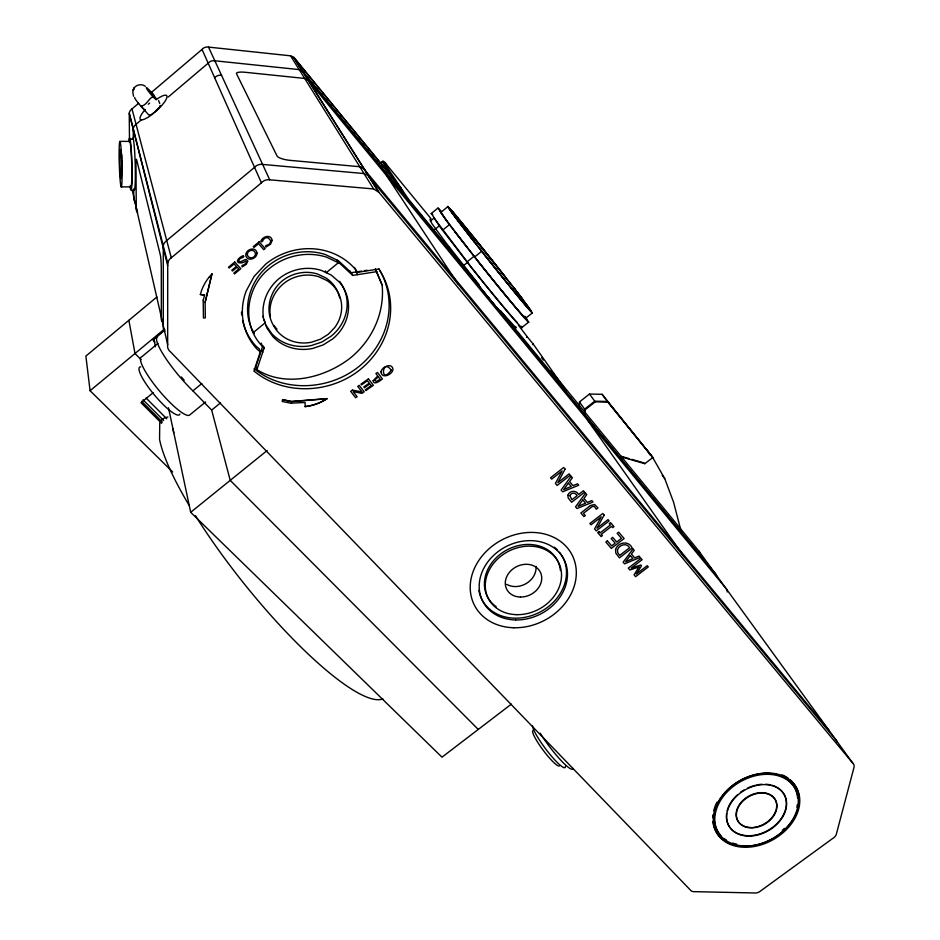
<?xml version="1.0" encoding="UTF-8"?>
<svg xmlns="http://www.w3.org/2000/svg" width="940" height="940" viewBox="0 0 940 940"><rect width="100%" height="100%" fill="white"/><g stroke="black" fill="none" stroke-linecap="round" stroke-linejoin="round"><path stroke-width="1.41" d="M551.052 370.936L698.855 551.063L852.944 763.374A6.862 5.029 -32 0 1 854.072 767.122L836.494 833.58A6.709 4.841 -30.6 0 1 832.558 838.55L760.613 890.956A6.651 4.794 -28.4 0 1 755.971 893L695.165 891.672A6.709 4.9 -27.1 0 1 690.042 889.687L170.657 352.007A8.601 7.896 -9.2 0 1 167.661 344.663L167.72 263.224L129.238 113.282A6.909 6.721 14.5 0 1 132 108.923L138.662 103.259M579.439 406.115L579.475 401.944L589.498 394.036L602.105 394.318L652.818 457.51L644.864 463.69L620.964 456.805M291.306 403.295L282.188 401.474L282.564 399.676L291.506 401.462L326.979 398.607L325.393 399.794A45.954 41.818 -20.6 0 1 305.159 406.656L305.136 402.473L291.247 403.143M584.598 411.967L584.621 409.17L594.738 401.192L607.452 401.462L652.301 456.828L664.768 478.672L673.651 502.406L680.748 529.855M585.068 412.637L585.091 409.828L579.475 401.944M141.681 119.544L136.065 124.315A7.097 6.886 10.3 0 0 133.21 128.792L133.233 130.871M121.73 161.034L121.742 165.734M205.132 302.339L211.923 273.987L205.132 302.339L205.331 317.873L203.439 318.026L203.204 300.13M203.24 300.271L204.579 295.089L200.361 294.502A47.176 43.898 -16.4 0 1 209.232 277.006M260.345 351.865L253.929 371.018C284.127 395.963 330.293 393.743 360.243 369.549A81.886 75.6 -22.7 0 0 378.797 269.016L357.306 272.365L355.144 269.028A63.791 58.985 -22.5 0 0 265.515 264.305L254.035 276.513L246.233 290.883A63.791 58.985 -22.5 0 0 257.149 349.269L260.345 351.865L259.322 348.893L256.138 346.308A63.544 58.821 -22.5 0 1 242.626 320.517M262.718 346.202L255.88 366.612L256.89 369.632C285.642 387.774 324.512 377.915 350.044 358.246A87.749 81.498 -21.9 0 0 382.11 284.949L375.365 268.969L382.11 284.949M256.89 369.632L264.128 348.07L263.423 346.096M159.753 106.479L160.176 105.48M158.848 107.677L154.959 111.754M145.101 109.71L143.021 112.236A17.754 4.465 -42.1 0 0 144.925 118.957L147.944 117.347A17.754 4.465 -42.1 0 0 161.48 105.821L164.042 102.695A17.754 4.465 -42.1 0 0 161.903 96.162L158.895 97.795A17.754 4.465 -42.1 0 0 156.675 99.252M209.279 277.147L210.548 275.467M210.584 275.608L211.923 273.987M163.584 330.434L153.843 339.211L155.441 346.731M148.297 104.258L149.613 103.106M429.897 219.314L432.024 223.814L445.572 242.285L478.836 284.62L478.037 285.267L452.246 252.637M150.893 92.872L202.041 49.421A6.897 6.874 47.4 0 1 208.527 47.094L290.578 55.824L293.703 57.328L378.961 192.336L852.944 763.374M168.272 97.008L208.163 63.192A7.074 7.062 -7.6 0 1 214.837 60.783L299.179 69.607L302.386 71.146L716.186 574.834M167.72 263.224A8.777 8.26 -7.6 0 1 171.292 257.795L261.426 182.83A8.812 8.46 -23.6 0 1 269.721 179.81L373.627 188.952L378.961 192.336M156.933 296.958L85.881 356.084L90.076 390.711L172.678 471.974M90.076 390.711L164.347 329.188M165.029 329.952L152.926 339.974L154.971 342.078M158.002 343.37L141.799 356.777A37.8 7.743 50 0 0 157.72 388.89A37.8 7.743 50 0 0 189.375 415.245L205.625 401.956M379.725 163.278L383.015 161.187L387.938 167.179L384.519 162.091L430.978 218.679M153.279 392.591L141 402.696L161.657 423.329M401.686 190.926L402.485 190.268M557.514 380.171L564.999 390.793L407.525 199.691L408.348 199.022L383.015 161.187M157.567 336.802A43.052 8.213 50.1 0 0 164.97 357.165A43.052 8.213 50.1 0 0 192.912 390.852L201.853 383.52M431.072 213.686L437.805 208.175M440.93 212.334L447.945 206.553M430.332 221.1L434.08 218.045L470.893 266.749A69.689 2.045 51.4 0 0 517.294 322.679M478.272 729.44L230.23 480.363L211.665 410.087L220.559 402.825M434.832 229.478L439.403 225.741M442.517 230.276L449.438 224.637M448.756 248.101L449.543 247.455M466.992 261.966L473.995 256.291M462.832 266.185L467.486 262.413M474.688 256.937L481.68 251.274M511.384 704.119L442 757.17L190.691 512.312L267.16 450.519M515.614 326.486L516.048 327.954L500.162 310.529L499.375 311.152L487.872 297.087M441.471 211.582A73.367 1.786 51.4 0 0 438.052 207.999L446.312 220.524L478.025 261.179A68.174 1.657 51.4 0 0 525.577 318.331L532.346 312.926L521.453 297.769M515.061 327.073L514.298 327.684L512.758 326.321L498.752 310.306M521.935 327.496L528.679 322.103M526.576 337.448L527.305 336.873L518.328 325.076M532.522 344.674L533.239 344.099L527.305 336.873M557.291 380.348L558.266 379.572M533.239 344.099L565.763 390.194L564.764 390.981L559.5 383.497M585.091 409.828L595.22 401.85L607.933 402.12L652.818 457.51M151.963 113.963L153.49 112.953M326.979 398.607L325.334 399.641A45.954 41.818 -20.6 0 1 305.101 406.503L305.159 406.656M394.6 180.233L395.446 179.751M149.566 115.056L150.706 114.61M254.235 333.477C240.746 311.504 248.853 281.742 268.182 265.879A57.587 53.31 -22.5 0 1 325.311 254.517L338.447 260.756L351.325 272.706L361.618 271.108M364.368 270.673L367.117 270.25M264.128 348.07L261.661 345.579C240.957 323.654 246.292 286.794 269.275 268.593L269.345 268.546A57.81 53.462 -22.5 0 1 326.615 257.172L339.798 263.423L352.723 275.408L376.846 271.648M282.564 399.676L291.565 401.615L327.049 398.76M149.871 91.509L153.69 95.152L152.116 93.248A7.92 0.823 50 0 0 146.276 87.89A7.92 0.823 50 0 0 153.302 97.055L154.466 98.254A7.92 0.823 50 0 0 153.396 94.823M121.19 186.907A22.783 1.304 88.3 0 0 121.436 153.608A22.783 1.304 88.3 0 0 119.133 151.939A22.783 1.304 88.3 0 0 121.19 186.907L130.871 186.872M130.049 139.144L133.304 139.144L133.21 128.792M119.956 141.376L129.685 141.4M172.901 428.675L173.771 432.823M142.175 107.571L141.681 106.972A7.92 0.893 49.8 0 1 136.57 100.886A7.92 0.893 49.8 0 1 134.702 97.466M620.471 456.112L628.907 458.544M631.715 459.355L642.948 462.598M145.312 86.292C141.165 83.061 134.361 85.035 133.069 90.263L134.244 87.808L132.763 91.956L133.539 96.256M153.302 97.055C149.531 96.479 146.64 106.361 140.73 105.95L148.826 115.021M254.129 368.762C284.056 393.014 329.435 390.264 358.845 366.565A81.569 75.376 -22.7 0 0 378.82 268.723M141.599 401.321L162.338 422.048M141.681 106.972L142.857 108.147A7.92 0.893 49.8 0 0 144.889 109.581M146.076 398.031L166.744 418.758M143.009 399.794L163.666 420.474M141.094 359.679L134.996 353.487L128.874 320.317M192.912 390.852L211.665 410.087M474.594 242.214L474.441 242.015A65.871 1.281 51.5 0 1 452.375 211.606L514.638 288.815M509.598 322.432L497.812 309.025M506.543 319.365L510.079 323.219M727.196 591.989A5.852 4.641 -33.1 0 0 726.08 588.569L307.932 79.982L304.678 78.431L245.105 72.274A10.011 2.291 8 0 0 236.504 73.708L277.03 155.958A11.633 3.126 8.1 0 0 290.178 160.364L359.75 166.709L363.533 168.448L828.211 729.299A6.662 4.97 -32.2 0 1 829.374 731.59M523.674 303.056L531.029 311.246A65.859 1.281 51.5 0 0 513.827 287.84L522.546 299.096M452.446 211.7L457.851 218.033M516.283 294.185L523.897 303.315M408.348 199.022L478.836 284.62M500.162 310.529L565.763 390.194M152.116 93.248L153.69 95.152M401.122 188.176L294.396 58.08L378.373 191.678M394.659 180.398L293.703 57.328L302.386 71.146L490.739 300.377M492.607 302.645L495.392 306.041M497.26 308.308L715.505 574.011A5.769 4.606 -33.3 0 1 716.609 576.126M507.06 282.905L516.53 294.478M477.696 284.62L486.944 295.959M489.364 299.155L466.593 270.732M528.75 308.919L530.889 311.081L527.093 305.288M496.308 269.592L507.201 283.081M485.204 255.657L496.59 269.933M505.203 276.713L494.816 263.564A68.221 1.328 51.5 0 0 448.78 207.399A68.221 1.328 51.5 0 0 473.854 241.357L485.487 256.009M455.877 257.09L465.7 269.592M465.089 230.018L474.712 242.356M454.878 231.804L477.591 260.862A73.367 1.786 51.4 0 0 528.785 322.385L525.331 316.745M158.601 100.556L159.73 103.506M602.105 394.318L607.933 402.12M662.195 475.217L664.768 478.672M644.358 462.997L644.864 463.69M589.498 394.036L595.22 401.85M448.192 222.78L439.944 211.112A69.736 1.704 51.4 0 1 440.284 210.819M587.418 419.875L684.167 556.832M541.687 357.694L543.355 360.055M524.649 316.204L526.541 319.553A69.736 1.704 51.4 0 1 477.896 261.073M265.75 324.981L271.683 333.571A43.134 39.926 -22.5 0 0 311.352 345.544L321.903 342.019L331.35 336.027A43.099 39.891 -22.5 0 0 339.587 281.33M382.251 161.821L407.525 199.691M386.422 175.369L458.156 284.15M354.462 267.454L357.306 272.365M290.578 55.824L373.627 188.952M647.202 450.037L649.963 454.866M356.131 271.966L357.541 274.668M351.325 272.706L352.723 275.408M349.539 270.661L350.937 273.364M337.002 260.063L338.353 262.742L326.227 272.694L325.357 270.896M208.527 47.094L269.721 179.81M202.041 49.421L261.426 182.83M121.765 154.818L121.648 170.868M525.131 317.18L525.577 318.331M264.07 319.964L265.127 322.843L253.166 332.666L252.155 329.752M261.238 343.135L262.284 346.085M261.614 349.469L262.659 352.441M521.512 326.251L522.029 327.79A73.32 2.15 51.4 0 1 470.588 266.537L439.415 226.152L431.366 213.474A73.32 2.15 51.4 0 1 432.741 214.767M262.847 316.298L266.807 327.884L272.764 336.485A43.299 40.044 -22.5 0 0 312.573 348.481L323.16 344.945L332.654 338.94A43.264 40.009 -22.5 0 0 339.27 282.024L331.221 275.056L321.363 270.403A43.299 40.044 -22.5 0 0 278.663 278.933C267.454 288.416 261.097 303.279 263.482 317.943M204.579 295.089L200.361 294.502M132 108.923L171.292 257.795M167.708 265.703L129.238 113.282L129.485 140.248M135.337 203.287L137.546 212.922M132.141 189.821L167.661 344.663M168.495 407.796L190.691 512.312M270.368 316.557C267.759 301 277.194 285.502 291.13 278.828A36.284 33.558 -22.5 0 1 318.848 276.76L327.096 280.625A36.284 33.558 -22.5 0 1 334.722 327.566L328.319 334.24L320.399 339.234L311.504 342.207A36.284 33.558 -22.5 0 1 273.141 324.876C263.212 307.333 271.942 284.197 289.966 276.09A36.155 33.464 -22.5 0 1 317.567 274.034L325.804 277.899A36.155 33.464 -22.5 0 1 339.669 297.945M136.288 207.905L135.971 166.357A9.988 0.658 88.4 0 1 136.606 159.671L160.329 254.963A11.515 0.893 88.3 0 1 161.304 269.768L161.363 317.203A8.296 7.685 -8.1 0 0 161.774 321.163M790.129 779.742A45.813 33.864 -29.5 0 1 771.623 839.209A45.813 33.864 -29.5 0 1 712.884 821.607M712.743 817.612A45.813 33.864 -29.5 0 1 712.955 814.863M713.73 810.703A45.813 33.864 -29.5 0 1 716.973 802.161M782.068 774.866A45.813 33.864 -29.5 0 1 788.037 778.12M132.423 138.932A26.003 1.668 88.4 0 1 135.219 164.888A26.003 1.668 88.4 0 1 133.715 188.928L133.774 196.954A6.968 6.651 1.1 0 0 135.019 201.9M128.874 141.411A26.003 1.621 88.4 0 1 131.118 147.909A26.003 1.621 88.4 0 1 131.988 181.479A26.003 1.621 88.4 0 1 130.037 186.096M241.721 314.982A63.544 58.821 -22.5 0 1 241.474 312.139M277.006 329.2A36.155 33.464 -22.5 0 1 274.269 325.769M129.332 142.081A22.76 1.422 88.4 0 1 131.729 164.817A22.76 1.422 88.4 0 1 130.472 185.862M720.827 835.578A44.227 32.7 -29.5 0 1 742.905 779.119A44.227 32.7 -29.5 0 1 797.578 797.837M797.343 804.534A44.227 32.7 -29.5 0 1 796.838 807.202M784.371 828.375A44.227 32.7 -29.5 0 1 782.327 830.302M736.666 844.155A44.227 32.7 -29.5 0 1 732.683 843.062M726.514 840.195A44.227 32.7 -29.5 0 1 724.047 838.515M559.441 552.238A45.614 37.835 -27.5 0 1 538.033 613.045A45.614 37.835 -27.5 0 1 478.848 590.355M554.33 547.174A45.614 37.835 -27.5 0 1 557.561 550.1M777.004 787.379A31.784 23.488 -29.5 0 1 766.629 831.125A31.784 23.488 -29.5 0 1 726.596 813.629M727.114 810.938A31.784 23.488 -29.5 0 1 737.242 794.982M740.438 792.35A31.784 23.488 -29.5 0 1 743.928 790.035M747.629 788.061A31.784 23.488 -29.5 0 1 755.419 785.276M756.724 784.982A31.784 23.488 -29.5 0 1 761.988 784.266M765.795 784.254A31.784 23.488 -29.5 0 1 770.636 784.935M771.999 785.288A31.784 23.488 -29.5 0 1 775.841 786.757M535.988 566.35A18.671 15.534 -27.5 0 1 526.576 583.317A18.671 15.534 -27.5 0 1 506.684 584.339M496.179 606.723A39.41 32.677 -27.5 0 1 505.955 550.452A39.41 32.677 -27.5 0 1 560.404 570.462M382.897 698.866A178.201 39.127 51.4 0 1 195.496 515.731M188.928 505.003A178.201 39.127 51.4 0 1 159.565 439.415L159.741 423.317A178.201 39.127 51.4 0 1 167.896 417.066M179.928 414.023A31.008 6.486 50 0 1 154.066 394.565A31.008 6.486 50 0 1 140.706 366.87M532.346 312.926A68.221 1.328 51.5 0 1 485.017 255.504M466.875 247.032A68.174 1.657 51.4 0 1 441.248 212.029M530.324 309.836A65.636 1.281 51.5 0 1 483.184 253.095A65.636 1.281 51.5 0 1 454.655 214.261A65.636 1.281 51.5 0 1 521.477 297.792M698.855 551.063A5.628 4.535 -33.4 0 1 699.971 554.4M742.659 825.449A21.503 15.898 -29.5 0 1 739.392 804.628A21.503 15.898 -29.5 0 1 764.385 792.831A21.503 15.898 -29.5 0 1 776.158 809.634M775.817 810.774A21.503 15.898 -29.5 0 1 758.462 826.389M757.147 826.742A21.503 15.898 -29.5 0 1 753.198 827.411M750.637 827.482A21.503 15.898 -29.5 0 1 743.658 825.955M164.747 331.421A8.389 7.743 -8.5 0 1 163.302 325.663L163.255 245.857A8.566 8.096 -6.5 0 1 166.744 240.546L254.54 167.355A8.589 8.296 -23.4 0 1 262.624 164.418L364.015 173.559L367.846 175.31L835.86 739.839A6.721 4.982 -32.2 0 1 837.035 742.154M214.661 77.785A7.285 7.238 -18.4 0 1 221.535 75.306M136.664 211.371A7.085 6.756 -0.2 0 1 136.288 207.893M184.181 380.218A37.87 7.226 50.1 0 1 181.338 376.999M565.398 766.323A26.778 4.289 53.1 0 1 549.301 753.563A26.778 4.289 53.1 0 1 532.534 725.786M559.359 765.947A22.067 3.584 53.1 0 1 542.968 749.956A22.067 3.584 53.1 0 1 533.051 730.533M573.13 768.403A32.594 5.123 53.1 0 1 560.91 760.343A32.594 5.123 53.1 0 1 540.171 733.177M247.737 261.144L246.327 264.281L242.285 266.937C239.665 264.81 246.879 265.197 246.233 261.99L245.563 261.132C241.839 264.351 233.602 263.306 239.536 257.854A11.938 11.233 -17.1 0 1 243.307 255.645C245.975 257.901 238.208 257.478 238.831 260.944L239.101 261.52C241.756 263.012 245.951 256.749 247.737 261.144M381.005 371.887C381.499 379.337 392.215 374.825 392.979 369.608C392.521 362.123 381.757 366.647 381.005 371.887M247.326 253.929C247.055 258.618 253.953 259.205 255.257 254.963A3.149 2.973 -18 0 0 255.269 252.919C253.976 248.759 247.913 250.064 247.326 253.929M256.996 253.072C257.125 259.005 246.703 262.225 245.751 255.139C245.61 249.194 256.068 245.951 256.996 253.072M272.154 240.464L270.532 244.2L265.997 247.067C263.459 244.905 270.344 245.469 270.356 242.438A3.266 3.09 -20.5 0 0 270.45 240.334L268.323 237.973A3.466 3.278 -20.5 0 0 266.173 237.785C263.2 237.291 262.577 243.954 260.791 241.239C262.483 236.316 271.272 233.802 272.154 240.464M617.462 549.9L617.733 552.708L619.73 555.387L629.577 547.797C626.792 542.31 619.084 544.847 617.462 549.9M374.825 380.089L376.129 381.57L380.265 379.302L378.303 376.728L374.825 380.089M373.133 380.724C373.627 385.929 380.665 380.395 382.416 378.926L377.504 372.463L375.906 373.579L377.751 376L373.133 380.724M567.889 495.251L568.171 497.871L571.638 502.277L584.633 492.137L583.435 490.727L578.582 494.511C576.42 489.916 569.288 490.398 567.889 495.251M569.863 495.662L571.908 499.716L577.101 495.662C575.738 492.454 571.05 492.231 569.863 495.662M615.559 549.559L615.806 553.12L619.425 557.843L632.185 548.02C628.884 540.241 617.792 542.133 615.559 549.559M391.263 370.16C379.96 385.694 381.863 357.247 391.263 370.16M565.034 469.119L557.82 482.714L569.1 473.889L570.239 475.229L557.162 485.451L555.423 483.43L562.085 470.987L551.71 479.106L550.558 477.767L563.671 467.497L565.034 469.119M604.126 515.049L596.923 528.245L608.027 519.632L609.12 520.924L596.254 530.9L594.573 528.95L601.212 516.871L591.002 524.802L589.897 523.51L602.798 513.487L604.126 515.049M638.989 566.949L634.065 574.857L635.605 576.655L648.271 566.926L647.225 565.692L636.298 574.082L641.527 565.798L640.845 564.999L631.175 568.113L642.126 559.699L640.986 558.372L628.284 568.136L629.87 569.981L638.989 566.949M571.109 476.239L561.133 490.069L562.637 491.808L578.746 485.228L577.524 483.795L573.059 485.663L569.57 481.586L572.389 477.755L571.109 476.239M585.491 493.147L575.55 506.825L577.031 508.552L593.023 501.995L591.824 500.585L587.383 502.454L583.94 498.423L586.76 494.64L585.491 493.147M568.418 483.137L563.683 489.599L571.238 486.427L568.418 483.137M582.8 499.963L578.077 506.355L585.573 503.206L582.8 499.963M632.996 548.972L623.161 562.179L624.571 563.824L640.175 557.42L639.036 556.069L634.7 557.89L631.422 554.048L634.206 550.394L632.996 548.972M630.293 555.54L625.617 561.709L632.937 558.642L630.293 555.54M234.753 262.037L228.479 267.23L229.196 268.017L234.131 263.929L236.387 266.408L231.792 270.215L232.509 271.002L237.103 267.195L238.772 269.016L233.837 273.094L234.554 273.881L240.816 268.699L234.753 262.037M259.123 241.815L253.283 246.668L254 247.455L258.5 243.73L263.799 249.664L265.139 248.548L259.123 241.815M590.438 505.544L580.861 513.005L583.952 516.601L585.326 515.531L583.423 513.322L592.188 506.601L594.256 506.343L596.312 509.21L597.957 507.929L594.585 504.486L590.438 505.544M599.015 531.57L597.699 532.581L601.13 536.576L602.434 535.553L601.318 534.249L611.541 526.33L612.668 527.645L613.973 526.623L610.565 522.616L609.249 523.639L610.377 524.955L600.143 532.886L599.015 531.57M607.369 540.888L605.854 542.063L611.329 548.42L624.125 538.538L618.673 532.146L617.157 533.321L621.446 538.361L616.699 542.028L612.692 537.351L611.176 538.526L615.183 543.202L611.67 545.905L607.369 540.888M352.465 390.112L350.69 391.369L355.661 397.761L357.141 396.727L353.205 391.651L361.923 393.355L364.18 391.769L359.221 385.353L357.74 386.399L362.018 391.933L352.465 390.112M368.433 378.855L360.972 384.119L361.559 384.883L367.434 380.735L369.267 383.132L363.792 386.986L364.379 387.75L369.855 383.896L371.206 385.647L365.331 389.783L365.919 390.547L373.368 385.294L368.433 378.855M751.965 827.87A21.514 15.898 -29.5 0 0 776.099 801.385A21.514 15.898 -29.5 0 0 741.907 802.102A21.514 15.898 -29.5 0 0 751.965 827.87M746.243 847.269A45.849 33.875 -29.5 0 0 798.06 791.01A45.849 33.875 -29.5 0 0 725.304 792.115A45.849 33.875 -29.5 0 0 746.243 847.269M119.65 156.487A14.453 0.823 88.3 0 0 120.966 178.624A14.453 0.823 88.3 0 0 121.119 157.438A14.453 0.823 88.3 0 0 119.65 156.487M515.661 619.954A45.696 37.87 -27.5 0 0 564.834 561.204A45.696 37.87 -27.5 0 0 489.54 559.723A45.696 37.87 -27.5 0 0 515.661 619.954M520.478 597.041A18.859 15.628 -27.5 0 0 540.594 572.672A18.859 15.628 -27.5 0 0 509.468 572.284A18.859 15.628 -27.5 0 0 520.478 597.041M513.886 627.755A54.92 45.52 -27.5 0 0 573.177 557.267A54.92 45.52 -27.5 0 0 482.725 555.258A54.92 45.52 -27.5 0 0 513.886 627.755M749.591 836.095A31.796 23.5 -29.5 0 0 785.382 797.002A31.796 23.5 -29.5 0 0 734.88 797.943A31.796 23.5 -29.5 0 0 749.591 836.095M746.63 846.012A44.262 32.712 -29.5 0 0 796.627 791.692A44.262 32.712 -29.5 0 0 726.385 792.773A44.262 32.712 -29.5 0 0 746.63 846.012M516.824 614.666A39.468 32.712 -27.5 0 0 559.218 563.871A39.468 32.712 -27.5 0 0 494.158 562.684A39.468 32.712 -27.5 0 0 516.824 614.666"/></g></svg>
